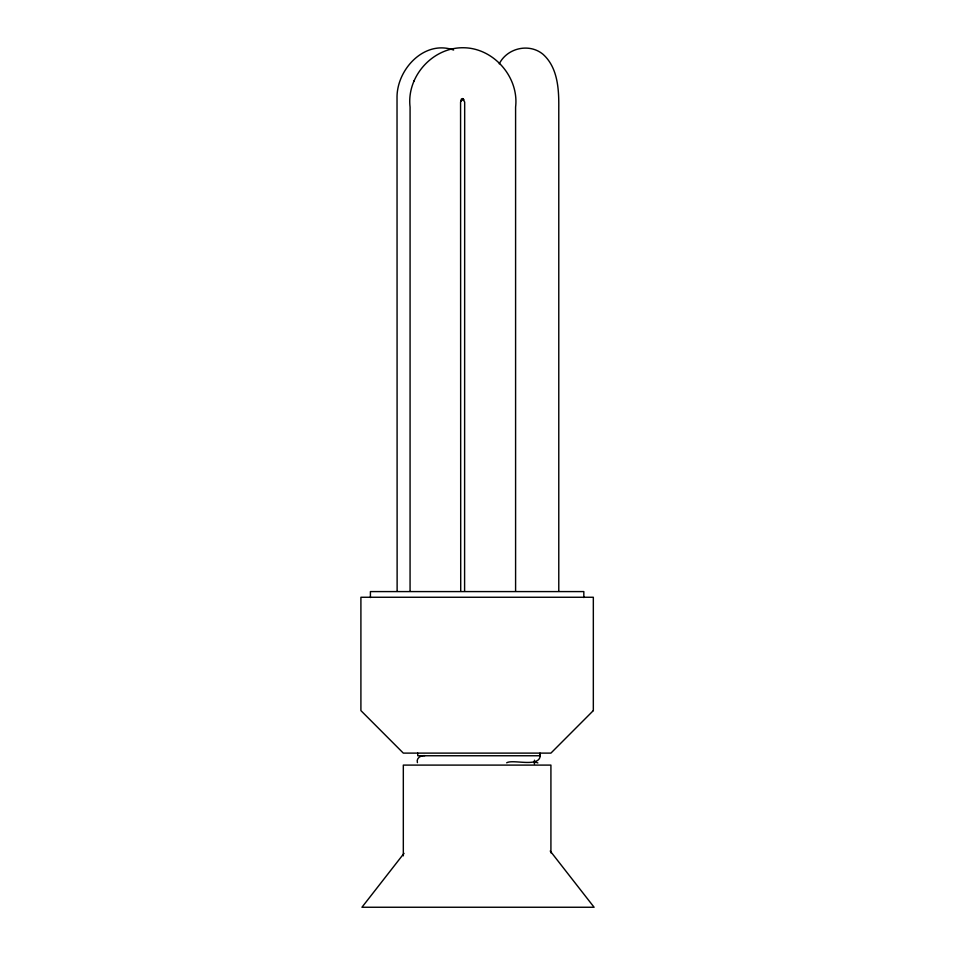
<?xml version="1.0" encoding="UTF-8"?>
<svg xmlns="http://www.w3.org/2000/svg" width="955" height="955" viewBox="0 0 955 955"><rect width="100%" height="100%" fill="white"/><g stroke="black" fill="none" stroke-linecap="round" stroke-linejoin="round"><path stroke-width="1.43" d="M410.065 591.133L410.077 107.091C406.412 76.543 432.579 47.296 463.39 47.75C493.675 47.893 519.15 77.188 515.593 107.091L515.593 591.133M460.716 591.133L460.573 102.197L461.086 100.263L460.859 101.111L463.187 98.938L461.146 99.272L463.951 99.702L462.578 98.532L464.679 102.066L464.596 591.133M534.454 764.107L534.454 761.183M413.742 81.473L413.969 80.638M499.262 63.83C507.177 47.989 529.225 42.832 543.025 54.292C557.636 67.399 558.938 88.719 558.782 107.091L558.782 591.133M404.001 853.364L361.957 907.25L594.094 907.25L550.223 851.024M424.868 755.644C420.821 755.214 416.058 758.103 417.407 762.651M506.675 762.806C513.193 758.795 540.936 768.572 540.255 754.522M453.613 50.03C424.689 39.668 397.483 68.688 397.029 96.491L397.125 591.133M535.791 762.162L537.868 762.938M583.827 597.543L583.827 591.587L370.409 591.587L370.409 597.543M550.916 852.875L550.916 765.098L403.32 765.098L403.32 855.847M540.005 753.113L540.005 755.751L417.717 755.751L417.717 753.113M534.454 760.204L534.454 763.176M593.33 710.604L550.916 753.113L403.32 753.113L360.906 710.604L360.906 597.257L593.33 597.257L593.33 710.604"/></g></svg>
